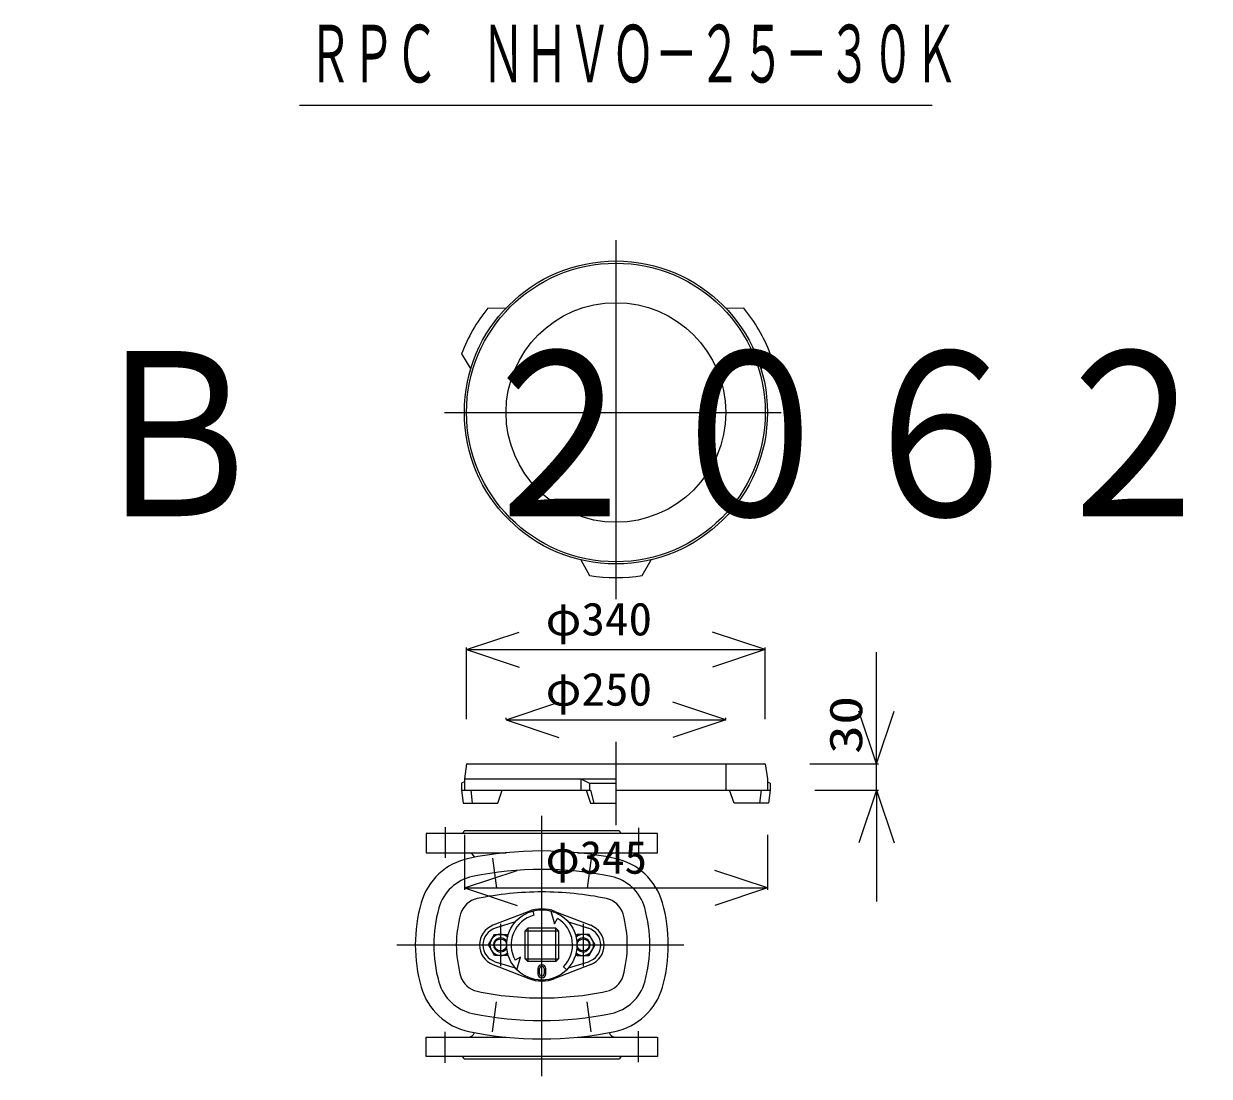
# Model space of a CAD drawing. Units: millimetres, scale not verified. Extents: x -6861 to 6861, y -5221 to 5221.
# Drawn here: x -3400 to -2050, y -2693 to -1495 of the extents above; entities that cross this region are included whole.
import ezdxf
from ezdxf.enums import TextEntityAlignment as Align

# ---------------------------------------------------------------- set-up
doc = ezdxf.new("R2010")
doc.units = ezdxf.units.MM
doc.header["$LTSCALE"] = 20
for name, color, linetype, lineweight in [('0-0_0', 7, 'Continuous', 18), ('0-4_TEMP', 3, 'Continuous', 18), ('0-6_仕切弁', 7, 'Continuous', 18)]:
    doc.layers.add(name, color=color, linetype=linetype, lineweight=lineweight)
doc.styles.add('ＭＳ ゴシック', font='')
doc.styles.get('ＭＳ ゴシック').set_extended_font_data('MS Gothic')

msp = doc.modelspace()

# ---------------------------------------------------------------- linework, layer by layer
at = {"layer": '0-0_0'}
for p, q in [((-3085.84, -1587.36), (-2365.84, -1587.36)), ((-2725.84, -1740.97), (-2725.84, -2149.85)), ((-2851.16, -1818.82), (-2871.57, -1818.58)), ((-2580.12, -1818.58), (-2600.53, -1818.82)), ((-2901.57, -1870.54), (-2891.16, -1888.1)), ((-2560.53, -1888.1), (-2550.12, -1870.54)), ((-2920.92, -1937.36), (-2537.73, -1937.36)), ((-2765.84, -2105.16), (-2755.84, -2122.95)), ((-2695.84, -2122.95), (-2685.84, -2105.16)), ((-2895.84, -2207.36), (-2835.84, -2187.36)), ((-2555.84, -2207.36), (-2615.84, -2187.36)), ((-2895.84, -2286.56), (-2895.84, -2205.07)), ((-2895.84, -2207.36), (-2555.84, -2207.36)), ((-2895.84, -2207.36), (-2835.84, -2227.36)), ((-2555.84, -2207.36), (-2615.84, -2227.36)), ((-2555.84, -2286.56), (-2555.84, -2205.07)), ((-2429.24, -2337.36), (-2429.24, -2210.36)), ((-2429.24, -2337.36), (-2429.24, -2246.32)), ((-2850.84, -2287.36), (-2790.84, -2267.36)), ((-2600.84, -2287.36), (-2660.84, -2267.36)), ((-2429.24, -2337.36), (-2449.24, -2277.36)), ((-2429.24, -2337.36), (-2409.24, -2277.36)), ((-2850.84, -2286.56), (-2850.84, -2285.07)), ((-2850.84, -2287.36), (-2600.84, -2287.36)), ((-2850.84, -2287.36), (-2790.84, -2307.36)), ((-2600.84, -2287.36), (-2660.84, -2307.36)), ((-2600.84, -2286.56), (-2600.84, -2285.07)), ((-2725.84, -2312.36), (-2725.84, -2407.36)), ((-2895.84, -2337.36), (-2898.34, -2354.36)), ((-2895.84, -2337.36), (-2555.84, -2337.36)), ((-2600.84, -2337.36), (-2600.84, -2367.36)), ((-2555.84, -2337.36), (-2553.34, -2354.36)), ((-2505.04, -2337.36), (-2426.95, -2337.36)), ((-2429.24, -2367.36), (-2429.24, -2337.36)), ((-2898.34, -2357.81), (-2901.57, -2359.36)), ((-2898.34, -2354.36), (-2725.84, -2354.36)), ((-2898.34, -2354.36), (-2898.34, -2367.36)), ((-2765.84, -2354.36), (-2765.84, -2367.36)), ((-2765.84, -2354.36), (-2755.84, -2359.36)), ((-2755.84, -2359.36), (-2725.84, -2359.36)), ((-2755.84, -2359.36), (-2755.84, -2367.36)), ((-2553.34, -2354.36), (-2553.34, -2367.36)), ((-2553.34, -2357.81), (-2550.12, -2359.36)), ((-2550.12, -2359.36), (-2550.12, -2367.36)), ((-2901.57, -2367.36), (-2754.84, -2367.36)), ((-2891.16, -2367.36), (-2889.36, -2382.36)), ((-2860.36, -2382.36), (-2855.3, -2367.36)), ((-2759.84, -2367.36), (-2754.84, -2382.36)), ((-2754.84, -2367.36), (-2750.84, -2382.36)), ((-2725.84, -2367.36), (-2550.12, -2367.36)), ((-2560.53, -2367.36), (-2562.32, -2382.36)), ((-2550.12, -2367.36), (-2551.98, -2382.36)), ((-2499.32, -2367.36), (-2426.95, -2367.36)), ((-2429.24, -2367.36), (-2449.24, -2427.36)), ((-2429.24, -2367.36), (-2409.24, -2427.36)), ((-2429.24, -2367.36), (-2429.24, -2494.36)), ((-2899.71, -2382.36), (-2860.36, -2382.36)), ((-2754.84, -2382.36), (-2725.84, -2382.36)), ((-2898.34, -2418.16), (-2898.34, -2481)), ((-2553.34, -2418.16), (-2553.34, -2481)), ((-2898.34, -2478.71), (-2838.34, -2458.71)), ((-2553.34, -2478.71), (-2613.34, -2458.71)), ((-2898.34, -2478.71), (-2553.34, -2478.71)), ((-2898.34, -2478.71), (-2838.34, -2498.71)), ((-2553.34, -2478.71), (-2613.34, -2498.71))]:
    msp.add_line(p, q, dxfattribs=at)
for points in [[(-2901.57, -2359.36), (-2901.57, -2367.36), (-2899.71, -2382.36)], [(-2551.98, -2382.36), (-2591.32, -2382.36), (-2596.38, -2367.36)]]:
    msp.add_lwpolyline(points, dxfattribs=at)
for radius in [172.5, 170, 125]:
    msp.add_circle((-2725.84, -1937.36), radius, dxfattribs=at)
for start, end in [(140.818, 159.182), (20.818, 39.182), (260.818, 279.182)]:
    msp.add_arc((-2725.84, -1937.36), 188, start, end, dxfattribs=at)
at = {"layer": '0-4_TEMP'}
for p, q in [((-2810.16, -2693.22), (-2810.16, -2396.62)), ((-2920.16, -2409.47), (-2920.16, -2444.65)), ((-2700.16, -2410.18), (-2700.16, -2445.36)), ((-2866.47, -2444.85), (-2861.71, -2478.9)), ((-2753.84, -2444.85), (-2758.6, -2478.9)), ((-2857.16, -2519.65), (-2857.16, -2567.65)), ((-2763.16, -2519.65), (-2763.16, -2567.65)), ((-2975.4, -2543.65), (-2648.6, -2543.65)), ((-2866.47, -2642.45), (-2861.71, -2608.41)), ((-2753.84, -2642.45), (-2758.6, -2608.41)), ((-2920.16, -2677.84), (-2920.16, -2642.66)), ((-2700.16, -2677.13), (-2700.16, -2641.95))]:
    msp.add_line(p, q, dxfattribs=at)
for centre, radius, start, end in [((-2878.71, -2515.15), 50.5, 101.65, 164.247), ((-2810.16, -2847.65), 390, 78.35, 101.65), ((-2741.6, -2515.15), 50.5, 15.753, 78.35), ((-2777.66, -2543.65), 155.5, 164.247, 195.753), ((-2842.66, -2543.65), 155.5, 344.247, 15.753), ((-2878.71, -2572.16), 50.5, 195.753, 258.35), ((-2741.6, -2572.16), 50.5, 281.65, 344.247), ((-2810.16, -2239.65), 390, 258.35, 281.65)]:
    msp.add_arc(centre, radius, start, end, dxfattribs=at)
at = {"layer": '0-6_仕切弁'}
for p, q in [((-2721.66, -2413.65), (-2898.66, -2413.65)), ((-2678.66, -2416.65), (-2941.66, -2416.65)), ((-2941.66, -2416.65), (-2941.66, -2438.65)), ((-2678.66, -2438.65), (-2678.66, -2416.65)), ((-2941.66, -2438.65), (-2850.65, -2438.65)), ((-2769.66, -2438.65), (-2678.66, -2438.65)), ((-2824.99, -2505.43), (-2865.84, -2521.28)), ((-2820.51, -2505.02), (-2819.21, -2509.85)), ((-2799.8, -2505.02), (-2795.92, -2519.51)), ((-2795.33, -2505.43), (-2754.47, -2521.28)), ((-2840.4, -2517.47), (-2863.11, -2524.56)), ((-2795.92, -2519.51), (-2792.44, -2513.47)), ((-2779.91, -2517.47), (-2757.2, -2524.56)), ((-2871.01, -2543.65), (-2864.08, -2531.65)), ((-2864.08, -2531.65), (-2850.23, -2531.65)), ((-2850.23, -2531.65), (-2848.94, -2533.88)), ((-2826.16, -2524.65), (-2829.16, -2527.65)), ((-2829.16, -2559.65), (-2829.16, -2527.65)), ((-2829.16, -2527.65), (-2791.16, -2527.65)), ((-2826.16, -2524.65), (-2826.16, -2562.65)), ((-2794.16, -2524.65), (-2826.16, -2524.65)), ((-2794.16, -2562.65), (-2794.16, -2524.65)), ((-2791.16, -2527.65), (-2794.16, -2524.65)), ((-2791.16, -2527.65), (-2791.16, -2559.65)), ((-2770.08, -2531.65), (-2771.37, -2533.88)), ((-2756.23, -2531.65), (-2770.08, -2531.65)), ((-2749.3, -2543.65), (-2756.23, -2531.65)), ((-2864.08, -2555.65), (-2871.01, -2543.65)), ((-2756.23, -2555.65), (-2749.3, -2543.65)), ((-2850.23, -2555.65), (-2864.08, -2555.65)), ((-2863.11, -2562.75), (-2840.4, -2569.83)), ((-2848.94, -2553.43), (-2850.23, -2555.65)), ((-2834.56, -2557.45), (-2840.59, -2560.93)), ((-2838.44, -2571.94), (-2834.56, -2557.45)), ((-2829.16, -2559.65), (-2791.16, -2559.65)), ((-2826.16, -2562.65), (-2829.16, -2559.65)), ((-2794.16, -2562.65), (-2826.16, -2562.65)), ((-2791.16, -2559.65), (-2794.16, -2562.65)), ((-2779.91, -2569.83), (-2757.2, -2562.75)), ((-2771.37, -2553.43), (-2770.08, -2555.65)), ((-2770.08, -2555.65), (-2756.23, -2555.65)), ((-2865.84, -2566.03), (-2824.99, -2581.88)), ((-2814.66, -2570.65), (-2814.66, -2576.65)), ((-2812.66, -2576.65), (-2812.66, -2570.65)), ((-2807.66, -2570.65), (-2807.66, -2576.65)), ((-2805.66, -2576.65), (-2805.66, -2570.65)), ((-2754.47, -2566.03), (-2795.33, -2581.88)), ((-2785.41, -2568.4), (-2781.87, -2571.94)), ((-2941.66, -2648.65), (-2850.65, -2648.65)), ((-2941.66, -2670.65), (-2941.66, -2648.65)), ((-2769.66, -2648.65), (-2678.66, -2648.65)), ((-2678.66, -2648.65), (-2678.66, -2670.65)), ((-2678.66, -2670.65), (-2941.66, -2670.65)), ((-2721.66, -2673.65), (-2898.66, -2673.65))]:
    msp.add_line(p, q, dxfattribs=at)
for centre, radius in [((-2810.16, -2543.65), 40), ((-2857.16, -2543.65), 6.9), ((-2763.16, -2543.65), 6.9)]:
    msp.add_circle(centre, radius, dxfattribs=at)
for centre, radius, start, end in [((-2901.66, -2413.65), 3, 270, 0), ((-2718.66, -2413.65), 3, 180, 270), ((-2894.16, -2446.65), 8, 20.606, 90), ((-2810.16, -2847.65), 411, 78.35, 101.65), ((-2726.16, -2446.65), 8, 90, 159.394), ((-2878.71, -2515.15), 71.5, 101.65, 164.247), ((-2741.6, -2515.15), 71.5, 15.753, 78.35), ((-2810.16, -2847.65), 364.33, 90, 101.65), ((-2810.16, -2847.65), 364.33, 78.35, 90), ((-2777.66, -2543.65), 176.5, 164.247, 195.753), ((-2878.71, -2515.15), 24.83, 101.65, 164.247), ((-2741.6, -2515.15), 24.83, 15.753, 78.35), ((-2842.66, -2543.65), 176.5, 344.247, 15.753), ((-2777.66, -2543.65), 129.83, 164.247, 195.753), ((-2810.16, -2543.65), 35, 105, 209.584), ((-2810.16, -2543.65), 41, 68.795, 111.205), ((-2842.66, -2543.65), 129.83, 344.247, 15.753), ((-2857.16, -2543.65), 24, 111.205, 248.795), ((-2810.16, -2543.65), 35, 315, 59.584), ((-2763.16, -2543.65), 24, 291.205, 68.795), ((-2857.16, -2543.65), 20, 107.33, 252.67), ((-2857.16, -2543.65), 12, 48.122, 311.878), ((-2857.16, -2543.65), 8, 26.498, 333.502), ((-2763.16, -2543.65), 12, 228.122, 131.878), ((-2763.16, -2543.65), 8, 206.498, 153.502), ((-2763.16, -2543.65), 20, 287.33, 72.67), ((-2810.16, -2570.65), 4.5, 0, 180), ((-2810.16, -2576.65), 4.5, 180, 0), ((-2810.16, -2570.65), 2.5, 0, 180), ((-2810.16, -2576.65), 2.5, 180, 0), ((-2878.71, -2572.16), 24.83, 195.753, 258.35), ((-2810.16, -2543.65), 41, 248.795, 291.205), ((-2741.6, -2572.16), 24.83, 281.65, 344.247), ((-2878.71, -2572.16), 71.5, 195.753, 258.35), ((-2810.16, -2239.65), 364.33, 258.35, 270), ((-2810.16, -2239.65), 364.33, 270, 281.65), ((-2741.6, -2572.16), 71.5, 281.65, 344.247), ((-2894.16, -2640.65), 8, 270, 339.394), ((-2810.16, -2239.65), 411, 258.35, 281.65), ((-2726.16, -2640.65), 8, 200.606, 270), ((-2901.66, -2673.65), 3, 0, 90), ((-2718.66, -2673.65), 3, 90, 180)]:
    msp.add_arc(centre, radius, start, end, dxfattribs=at)

# ---------------------------------------------------------------- texts
at = {"layer": '0-0_0', "style": 'ＭＳ ゴシック'}
for s, height, width, p in [('ＲＰＣ\u3000ＮＨＶＯ－２５－３０Ｋ', 65.69, 0.55, (-3075.84, -1581.32)), ('φ340', 37.54, 1.05, (-2805.84, -2202.48)), ('φ250', 37.54, 1.05, (-2805.84, -2282.48))]:
    msp.add_text(s, height=height, dxfattribs=dict(at, width=width)).set_placement(p, align=Align.BOTTOM_LEFT)
at = {"layer": '0-0_0', "style": 'ＭＳ ゴシック', "width": 1.3}
msp.add_text('30', height=37.54, rotation=90, dxfattribs=at).set_placement((-2434.12, -2326.32), align=Align.BOTTOM_LEFT)
at = {"layer": '0-0_0', "style": 'ＭＳ ゴシック'}
msp.add_text('φ345', height=37.54, dxfattribs=at).set_placement((-2805.84, -2473.83), align=Align.BOTTOM_LEFT)
at = {"layer": '0-6_仕切弁', "style": 'ＭＳ ゴシック', "width": 0.85}
msp.add_text('水道用仕切弁（ＪＩＳ\u3000Ｂ\u3000２０６２、左開き）', height=187.7, dxfattribs=at).set_placement((-5728.8, -2111.81), align=Align.BOTTOM_LEFT)

doc.saveas('drawing.dxf')
